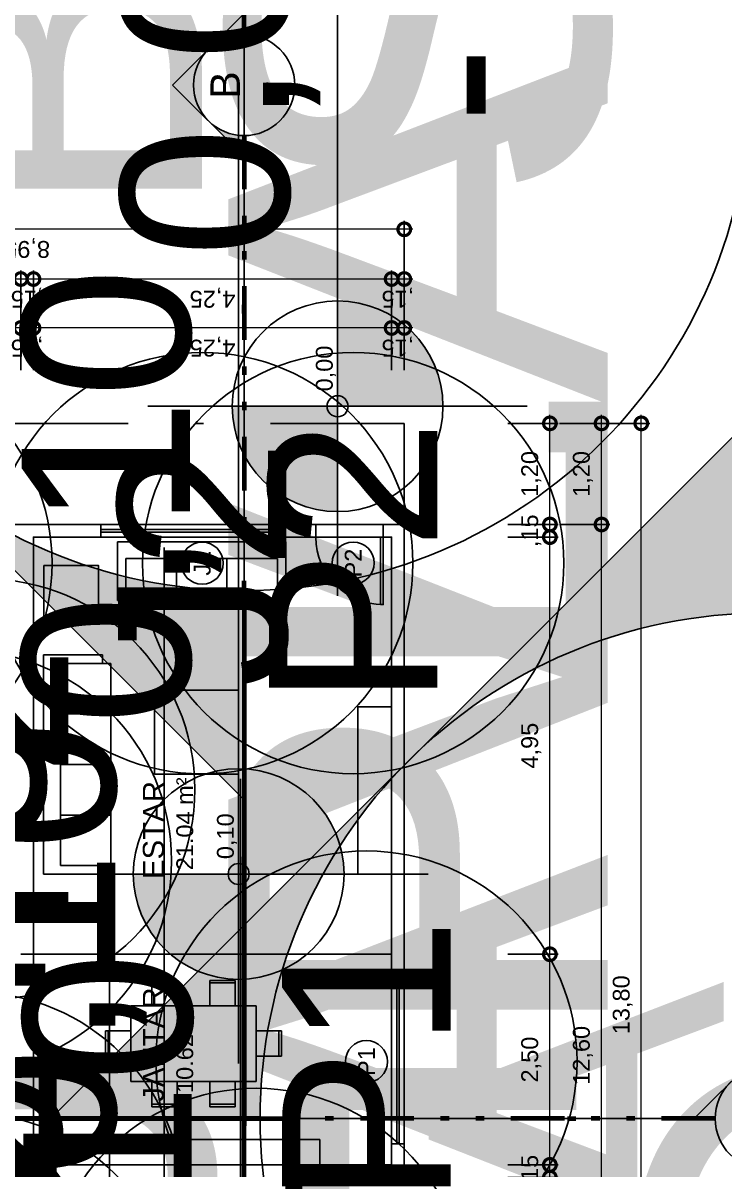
# Model space of a CAD drawing. Header units: metres. Extents: x 47619 to 48001, y 23263 to 23573.
# Drawn here: x 47872.48 to 47880.81, y 23421.85 to 23435.45 of the extents above; entities that cross this region are included whole.
import ezdxf
from ezdxf.enums import TextEntityAlignment as Align

# ---------------------------------------------------------------- set-up
doc = ezdxf.new("R2010")
doc.units = ezdxf.units.M
doc.header["$LTSCALE"] = 0.25
doc.header["$PDMODE"] = 96
doc.linetypes.add('DASHDOT2', pattern=[12.7, 6.35, -3.175, 0, -3.175])
doc.linetypes.add('DIVIDEX2', pattern=[63.5, 25.4, -12.7, 0, -12.7, 0, -12.7])
for name, color, linetype in [('0 @ 0.1', 7, 'Continuous'), ('0 @ 1', 7, 'Continuous'), ('ARQ_ALV CT', 4, 'Continuous'), ('ARQ_ALV VS', 2, 'Continuous'), ('ARQ_ESQ CT', 30, 'Continuous'), ('ARQ_MOB 01', 1, 'Continuous'), ('ARQ_PISO 01', 1, 'Continuous'), ('ARQ_PROJ SUP', 1, 'DASHDOT2'), ('ARQ_SIMB 01', 1, 'Continuous'), ('ARQ_TXT 01', 1, 'Continuous'), ('SIMB_01', 1, 'Continuous'), ('SIMB_02', 2, 'Continuous'), ('SIMB_PREENCHIMENTO', 253, 'Continuous'), ('SIMB_TXT', 1, 'Continuous')]:
    doc.layers.add(name, color=color, linetype=linetype)
for name, color, linetype, true_color, plot in [('ARQ_0', 7, 'Continuous', 0xff7400, False), ('ARQ_0_AREAS', 7, 'Continuous', 0x5a1694, False), ('ARQ_0_AREAS @ 0.1', 7, 'Continuous', 0x5a1694, False), ('ARQ_0_AREAS @ 1', 7, 'Continuous', 0x5a1694, False)]:
    doc.layers.add(name, color=color, linetype=linetype, true_color=true_color, plot=plot)
doc.layers.add('ARQ_COTA_AZUL', color=5, linetype='Continuous', lineweight=20, true_color=0x0000ff)
doc.layers.add('SIMB_LCT', color=252, linetype='DIVIDEX2', lineweight=100)
doc.styles.add('Annot_2.0mm', font='arial.ttf', dxfattribs={"height": 2})
doc.styles.add('Annot_2.5mm', font='arial.ttf', dxfattribs={"height": 2.5})
doc.styles.add('cota', font='arial.ttf')
doc.styles.add('SIMB', font='arial.ttf')
doc.dimstyles.new('Info 01 - annot', dxfattribs={"dimtxt": 2, "dimasz": 3, "dimexe": 1, "dimexo": 1, "dimgap": 1, "dimtad": 1, "dimzin": 4, "dimtxsty": 'cota', "dimblk": 'DOTSMALL', "dimcen": 2, "dimdle": 1, "dimclrd": 256, "dimclre": 256, "dimclrt": 1, "dimazin": 2, "dimtfac": 0.09, "dimtix": 1, "dimtmove": 2, "dimatfit": 2, "dimfxl": 5, "dimfxlon": 1, "dimtolj": 1, "dimtzin": 4, "dimlwd": -1, "dimarcsym": 1})

# ---------------------------------------------------------------- blocks, each defined once
blk = doc.blocks.new('nivel_PB_A_D')
at = {"layer": 'SIMB_PREENCHIMENTO', "transparency": 33554587}
h = blk.add_hatch(color=256, dxfattribs=at)
h.dxf.hatch_style = 1
h.paths.add_polyline_path([(0, 1.25, 0.414214), (-1.25, 0), (0, 0)])
h.paths.add_polyline_path([(1.25, 0), (0, 0), (0, -1.25, 0.414214)])
at = {"layer": 'SIMB_01'}
for p, q in [((0, 2.25), (0, -2.25)), ((-2.25, 0), (9.25, 0))]:
    blk.add_line(p, q, dxfattribs=at)
blk.add_circle((0, 0), 1.25, dxfattribs=at)
at = {"layer": 'SIMB_TXT', "style": 'SIMB'}
blk.add_attdef('00,00', (1.763, 0.576), '', height=2, dxfattribs=at)
blk = doc.blocks.new('*U350')
at = {"layer": 'ARQ_0_AREAS @ 0.1', "xscale": 0.1, "yscale": 0.1, "zscale": 0.1}
blk.add_blockref('nivel_PB_A_D', (3.602, 1.965), dxfattribs=at).add_auto_attribs({'00,00': '0,10'})
at = {"layer": 'ARQ_0_AREAS @ 1'}
blk.add_blockref('nivel_PB_A_D', (3.602, 1.965), dxfattribs=at).add_auto_attribs({'00,00': '0,10'})
blk = doc.blocks.new('*U351')
at = {"layer": 'ARQ_0_AREAS @ 0.1', "xscale": 0.1, "yscale": 0.1, "zscale": 0.1}
blk.add_blockref('nivel_PB_A_D', (9.153, 0.791), dxfattribs=at).add_auto_attribs({'00,00': '0,00'})
at = {"layer": 'ARQ_0_AREAS @ 1'}
blk.add_blockref('nivel_PB_A_D', (9.153, 0.791), dxfattribs=at).add_auto_attribs({'00,00': '0,00'})
blk = doc.blocks.new('*U352')
at = {"layer": 'ARQ_0_AREAS @ 0.1', "xscale": 0.1, "yscale": 0.1, "zscale": 0.1}
blk.add_blockref('nivel_PB_A_D', (-1.773, 2.851), dxfattribs=at).add_auto_attribs({'00,00': '0,10'})
at = {"layer": 'ARQ_0_AREAS @ 1'}
blk.add_blockref('nivel_PB_A_D', (-1.773, 2.851), dxfattribs=at).add_auto_attribs({'00,00': '0,10'})
blk = doc.blocks.new('*U353')
at = {"layer": 'ARQ_0_AREAS @ 0.1', "xscale": 0.1, "yscale": 0.1, "zscale": 0.1}
blk.add_blockref('nivel_PB_A_D', (-4.52, 1.945), dxfattribs=at).add_auto_attribs({'00,00': '0,10'})
at = {"layer": 'ARQ_0_AREAS @ 1'}
blk.add_blockref('nivel_PB_A_D', (-4.52, 1.945), dxfattribs=at).add_auto_attribs({'00,00': '0,10'})
blk = doc.blocks.new('*U354')
at = {"layer": 'ARQ_0_AREAS @ 0.1', "xscale": 0.1, "yscale": 0.1, "zscale": 0.1}
blk.add_blockref('nivel_PB_A_D', (-5.9, 3.497), dxfattribs=at).add_auto_attribs({'00,00': '0,00'})
at = {"layer": 'ARQ_0_AREAS @ 1'}
blk.add_blockref('nivel_PB_A_D', (-5.9, 3.497), dxfattribs=at).add_auto_attribs({'00,00': '0,00'})
blk = doc.blocks.new('*U31')
at = {"layer": 'SIMB_LCT'}
blk.add_line((6, 0), (38.483, 0), dxfattribs=at)
at = {"layer": 'SIMB_TXT', "style": 'SIMB'}
for tag, height, p in [('000', 3.5, (0, 2.25)), ('999', 2, (0, -2.525))]:
    blk.add_attdef(tag, text='', height=height, dxfattribs=at).set_placement(p, align=Align.MIDDLE_CENTER)
blk = doc.blocks.new('*U355')
at = {"layer": '0 @ 1'}
blk.add_blockref('*U31', (-8.545, 1.9), dxfattribs=at)
blk = doc.blocks.new('*U30')
at = {"layer": 'SIMB_PREENCHIMENTO', "transparency": 33554587}
h = blk.add_hatch(color=256, dxfattribs=at)
h.dxf.hatch_style = 1
h.paths.add_polyline_path([(0, 8.483), (-4.152, 4.332, -0.401827), (4.152, 4.332)])
h = blk.add_hatch(color=256, dxfattribs=at)
h.dxf.hatch_style = 1
h.paths.add_polyline_path([(-4.332, 4.152), (-8.483, 0), (-6, 0, -0.193399)])
h = blk.add_hatch(color=256, dxfattribs=at)
h.dxf.hatch_style = 1
h.paths.add_polyline_path([(4.332, 4.152, -0.193399), (6, 0), (8.483, 0)])
at = {"layer": 'SIMB_01'}
for p, q in [((-8.483, 0), (0, 8.483)), ((8.483, 0), (0, 8.483)), ((-6, 0), (-8.483, 0)), ((-6, 0), (6, 0)), ((6, 0), (8.483, 0))]:
    blk.add_line(p, q, dxfattribs=at)
blk.add_circle((0, 0), 6, dxfattribs=at)
at = {"layer": 'SIMB_LCT'}
blk.add_line((-6, 0), (-54.251, 0), dxfattribs=at)
at = {"layer": 'SIMB_TXT', "style": 'SIMB'}
for tag, height, p in [('000', 3.5, (0, 2.25)), ('999', 2, (0, -2.525))]:
    blk.add_attdef(tag, text='', height=height, dxfattribs=at).set_placement(p, align=Align.MIDDLE_CENTER)
blk = doc.blocks.new('*U356')
at = {"layer": '0 @ 0.1', "xscale": 0.1, "yscale": 0.1, "zscale": 0.1}
blk.add_blockref('*U30', (12.965, 1.9), dxfattribs=at).add_auto_attribs({'999': '-', '000': 'B'})
at = {"layer": '0 @ 1'}
blk.add_blockref('*U30', (12.965, 1.9), dxfattribs=at).add_auto_attribs({'999': '-', '000': 'B'})
blk = doc.blocks.new('*U70')
at = {"layer": 'SIMB_LCT'}
blk.add_line((6, 0), (69.061, 0), dxfattribs=at)
at = {"layer": 'SIMB_TXT', "style": 'SIMB'}
for tag, height, p in [('000', 3.5, (-2.25, 0)), ('999', 2, (2.525, 0))]:
    blk.add_attdef(tag, text='', height=height, rotation=90, dxfattribs=at).set_placement(p, align=Align.MIDDLE_CENTER)
blk = doc.blocks.new('*U357')
at = {"layer": '0 @ 1', "rotation": 270}
blk.add_blockref('*U70', (0.7, 13.587), dxfattribs=at)
blk = doc.blocks.new('*U71')
at = {"layer": 'SIMB_PREENCHIMENTO', "transparency": 33554587}
h = blk.add_hatch(color=256, dxfattribs=at)
h.dxf.hatch_style = 1
h.paths.add_polyline_path([(0, 8.483), (-4.152, 4.332, -0.401827), (4.152, 4.332)])
h = blk.add_hatch(color=256, dxfattribs=at)
h.dxf.hatch_style = 1
h.paths.add_polyline_path([(-4.332, 4.152), (-8.483, 0), (-6, 0, -0.193399)])
h = blk.add_hatch(color=256, dxfattribs=at)
h.dxf.hatch_style = 1
h.paths.add_polyline_path([(4.332, 4.152, -0.193399), (6, 0), (8.483, 0)])
at = {"layer": 'SIMB_01'}
for p, q in [((-8.483, 0), (0, 8.483)), ((8.483, 0), (0, 8.483)), ((0, -6), (0, 6)), ((-6, 0), (-8.483, 0)), ((6, 0), (8.483, 0))]:
    blk.add_line(p, q, dxfattribs=at)
blk.add_circle((0, 0), 6, dxfattribs=at)
at = {"layer": 'SIMB_LCT'}
blk.add_line((-6, 0), (-54.483, 0), dxfattribs=at)
at = {"layer": 'SIMB_TXT', "style": 'SIMB'}
for tag, height, p in [('000', 3.5, (-2.25, 0)), ('999', 2, (2.525, 0))]:
    blk.add_attdef(tag, text='', height=height, rotation=90, dxfattribs=at).set_placement(p, align=Align.MIDDLE_CENTER)
blk = doc.blocks.new('*U358')
at = {"layer": '0 @ 0.1', "xscale": 0.1, "yscale": 0.1, "zscale": 0.1, "rotation": 270}
blk.add_blockref('*U71', (0.7, -4.289), dxfattribs=at).add_auto_attribs({'999': '-', '000': 'A'})
at = {"layer": '0 @ 1'}
ref = blk.add_blockref('*U71', (0.7, -4.289), dxfattribs=dict(at, rotation=270))
ref.add_attrib('000', 'A', dxfattribs={"layer": 'SIMB_TXT', "height": 3.5, "style": 'SIMB'}).set_placement((0.7, -2.039), align=Align.MIDDLE_CENTER)
blk = doc.blocks.new('_DotSmall')
at = {"color": 0, "linetype": 'ByBlock', "const_width": 0.5}
blk.add_lwpolyline([(-0.0625, 0, 1), (0.0625, 0, 1)], format="xyb", close=True, dxfattribs=at)
blk = doc.blocks.new('*D118')
at = {"layer": 'ARQ_COTA_AZUL', "lineweight": -2, "transparency": 16777216}
for p, q in [((-5.707, 1.25), (-6.307, 1.25)), ((-5.707, 0.15), (-6.307, 0.15))]:
    blk.add_line(p, q, dxfattribs=at)
at = {"layer": 'ARQ_COTA_AZUL', "transparency": 16777216}
blk.add_line((-6.207, 1.35), (-6.207, 0.05), dxfattribs=at)
at = {"layer": 'Defpoints', "color": 0, "transparency": 16777216}
for p in [(-4.85, 1.25), (-6.207, 0.15), (0.15, 0.15)]:
    blk.add_point(p, dxfattribs=at)
at = {"layer": 'ARQ_COTA_AZUL', "transparency": 16777216, "xscale": 0.3, "yscale": 0.3, "zscale": 0.3}
for p, rotation in [((-6.207, 1.25), 90), ((-6.207, 0.15), 270)]:
    blk.add_blockref('_DotSmall', p, dxfattribs=dict(at, rotation=rotation))
at = {"layer": 'ARQ_COTA_AZUL', "color": 1, "transparency": 16777216, "insert": (-6.427, 0.7), "char_height": 0.2, "attachment_point": 5, "rotation": 90, "style": 'cota'}
blk.add_mtext('\\A1;1,10', dxfattribs=at)
blk = doc.blocks.new('*U19')
at = {"layer": 'SIMB_TXT', "style": 'SIMB'}
blk.add_attdef('TITULO_DO_DESENHO', text='', height=4.5, dxfattribs=at).set_placement((10.022, 1), align=Align.BOTTOM_LEFT)
blk.add_attdef('NUM', text='', height=4.5, dxfattribs=at).set_placement((0, 0), align=Align.MIDDLE_CENTER)
blk.add_attdef('ESCALA', (21.304, -4.582), '', height=2, dxfattribs=at)
blk = doc.blocks.new('*U359')
at = {"layer": '0 @ 1'}
ref = blk.add_blockref('*U19', (-8.545, -4.763), dxfattribs=at)
ref.add_attrib('TITULO_DO_DESENHO', 'PLANTA TÉRREO', dxfattribs={"layer": 'SIMB_TXT', "height": 4.5, "style": 'SIMB'}).set_placement((1.478, -3.763), align=Align.BOTTOM_LEFT)
blk = doc.blocks.new('M6')
for p, q in [((-1.2375, 0), (-1.2375, 0.3)), ((-1.2375, 0.3), (-0.9375, 0.3)), ((-0.9375, 0.3), (-0.9375, 0)), ((-0.55, 0.3), (-0.55, 0)), ((-0.25, 0.3), (-0.55, 0.3)), ((-0.25, 0), (-0.25, 0.3)), ((-1.2375, 0.27), (-0.9375, 0.27)), ((-0.25, 0.27), (-0.55, 0.27)), ((0, 0), (-1.4875, 0)), ((-1.4875, -0.9), (-1.4875, 0)), ((0, -0.9), (0, 0)), ((-1.4875, -0.3), (-1.7875, -0.3)), ((-1.7875, -0.3), (-1.7875, -0.6)), ((-1.7575, -0.3), (-1.7575, -0.6)), ((0, -0.3), (0.3, -0.3)), ((0.27, -0.3), (0.27, -0.6)), ((0.3, -0.3), (0.3, -0.6)), ((-1.7875, -0.6), (-1.4875, -0.6)), ((0.3, -0.6), (0, -0.6)), ((-1.4875, -0.9), (0, -0.9)), ((-1.2375, -0.9), (-1.2375, -1.2)), ((-0.9375, -1.2), (-0.9375, -0.9)), ((-0.55, -1.2), (-0.55, -0.9)), ((-0.25, -0.9), (-0.25, -1.2)), ((-1.2375, -1.17), (-0.9375, -1.17)), ((-1.2375, -1.2), (-0.9375, -1.2)), ((-0.25, -1.17), (-0.55, -1.17)), ((-0.25, -1.2), (-0.55, -1.2))]:
    blk.add_line(p, q)
blk = doc.blocks.new('S3')
at = {"ltscale": 0.1}
for p, q in [((0, 0), (-2, 0)), ((0, -0.7), (0, 0)), ((-2, 0), (-2, -0.7)), ((-0.1, -0.2), (-1.9, -0.2)), ((-1.9, -0.2), (-1.9, -0.8)), ((-1.3, -0.8), (-1.3, -0.2)), ((-0.7, -0.8), (-0.7, -0.2)), ((-0.1, -0.8), (-0.1, -0.2)), ((-1.9, -0.7), (-2, -0.7)), ((-1.9, -0.8), (-0.1, -0.8)), ((-0.1, -0.7), (0, -0.7))]:
    blk.add_line(p, q, dxfattribs=at)
blk = doc.blocks.new('S4')
at = {"ltscale": 0.1}
for p, q in [((0, 0), (-2.6, 0)), ((0, -0.7), (0, 0)), ((-2.6, 0), (-2.6, -0.7)), ((-0.1, -0.2), (-2.5, -0.2)), ((-2.5, -0.2), (-2.5, -0.8)), ((-1.9, -0.8), (-1.9, -0.2)), ((-1.3, -0.8), (-1.3, -0.2)), ((-0.7, -0.8), (-0.7, -0.2)), ((-0.1, -0.8), (-0.1, -0.2)), ((-2.5, -0.7), (-2.6, -0.7)), ((-2.5, -0.8), (-0.1, -0.8)), ((-0.1, -0.7), (0, -0.7))]:
    blk.add_line(p, q, dxfattribs=at)
blk = doc.blocks.new('*D78')
at = {"layer": 'ARQ_COTA_AZUL', "lineweight": -2, "transparency": 16777216}
for p, q in [((0, -1.228), (0, -1.828)), ((0.15, -1.228), (0.15, -1.828))]:
    blk.add_line(p, q, dxfattribs=at)
at = {"layer": 'ARQ_COTA_AZUL', "transparency": 16777216}
blk.add_line((-0.1, -1.728), (0.25, -1.728), dxfattribs=at)
at = {"layer": 'Defpoints', "color": 0, "transparency": 16777216}
for p in [(0, 1.4), (0.15, 0.15), (0.15, -1.728)]:
    blk.add_point(p, dxfattribs=at)
at = {"layer": 'ARQ_COTA_AZUL', "transparency": 16777216, "xscale": 0.3, "yscale": 0.3, "zscale": 0.3}
blk.add_blockref('_DotSmall', (0, -1.728), dxfattribs=at)
at = {"layer": 'ARQ_COTA_AZUL', "transparency": 16777216, "xscale": 0.3, "yscale": 0.3, "zscale": 0.3, "rotation": 180}
blk.add_blockref('_DotSmall', (0.15, -1.728), dxfattribs=at)
at = {"layer": 'ARQ_COTA_AZUL', "color": 1, "transparency": 16777216, "insert": (0.075, -1.507), "char_height": 0.2, "attachment_point": 5, "style": 'cota'}
blk.add_mtext('\\A1;,15', dxfattribs=at)
blk = doc.blocks.new('*D79')
at = {"layer": 'ARQ_COTA_AZUL', "lineweight": -2, "transparency": 16777216}
for p, q in [((0.15, -1.228), (0.15, -1.828)), ((2.65, -1.228), (2.65, -1.828))]:
    blk.add_line(p, q, dxfattribs=at)
at = {"layer": 'ARQ_COTA_AZUL', "transparency": 16777216}
blk.add_line((0.05, -1.728), (2.75, -1.728), dxfattribs=at)
at = {"layer": 'Defpoints', "color": 0, "transparency": 16777216}
for p in [(0.15, 0.15), (2.65, 0.15), (2.65, -1.728)]:
    blk.add_point(p, dxfattribs=at)
at = {"layer": 'ARQ_COTA_AZUL', "transparency": 16777216, "xscale": 0.3, "yscale": 0.3, "zscale": 0.3, "rotation": 180}
blk.add_blockref('_DotSmall', (0.15, -1.728), dxfattribs=at)
at = {"layer": 'ARQ_COTA_AZUL', "transparency": 16777216, "xscale": 0.3, "yscale": 0.3, "zscale": 0.3}
blk.add_blockref('_DotSmall', (2.65, -1.728), dxfattribs=at)
at = {"layer": 'ARQ_COTA_AZUL', "color": 1, "transparency": 16777216, "insert": (1.4, -1.507), "char_height": 0.2, "attachment_point": 5, "style": 'cota'}
blk.add_mtext('\\A1;2,50', dxfattribs=at)
blk = doc.blocks.new('*D76')
at = {"layer": 'ARQ_COTA_AZUL', "lineweight": -2, "transparency": 16777216}
for p, q in [((2.65, -1.228), (2.65, -1.828)), ((7.6, -1.228), (7.6, -1.828))]:
    blk.add_line(p, q, dxfattribs=at)
at = {"layer": 'ARQ_COTA_AZUL', "transparency": 16777216}
blk.add_line((2.55, -1.728), (7.7, -1.728), dxfattribs=at)
at = {"layer": 'Defpoints', "color": 0, "transparency": 16777216}
for p in [(2.65, 0.15), (7.6, 0.15), (7.6, -1.728)]:
    blk.add_point(p, dxfattribs=at)
at = {"layer": 'ARQ_COTA_AZUL', "transparency": 16777216, "xscale": 0.3, "yscale": 0.3, "zscale": 0.3, "rotation": 180}
blk.add_blockref('_DotSmall', (2.65, -1.728), dxfattribs=at)
at = {"layer": 'ARQ_COTA_AZUL', "transparency": 16777216, "xscale": 0.3, "yscale": 0.3, "zscale": 0.3}
blk.add_blockref('_DotSmall', (7.6, -1.728), dxfattribs=at)
at = {"layer": 'ARQ_COTA_AZUL', "color": 1, "transparency": 16777216, "insert": (5.125, -1.507), "char_height": 0.2, "attachment_point": 5, "style": 'cota'}
blk.add_mtext('\\A1;4,95', dxfattribs=at)
blk = doc.blocks.new('*D77')
at = {"layer": 'ARQ_COTA_AZUL', "lineweight": -2, "transparency": 16777216}
for p, q in [((7.6, -1.228), (7.6, -1.828)), ((7.75, -1.228), (7.75, -1.828))]:
    blk.add_line(p, q, dxfattribs=at)
at = {"layer": 'ARQ_COTA_AZUL', "transparency": 16777216}
blk.add_line((7.5, -1.728), (7.85, -1.728), dxfattribs=at)
at = {"layer": 'Defpoints', "color": 0, "transparency": 16777216}
for p in [(7.6, 0.15), (7.75, 0), (7.75, -1.728)]:
    blk.add_point(p, dxfattribs=at)
at = {"layer": 'ARQ_COTA_AZUL', "transparency": 16777216, "xscale": 0.3, "yscale": 0.3, "zscale": 0.3}
blk.add_blockref('_DotSmall', (7.6, -1.728), dxfattribs=at)
at = {"layer": 'ARQ_COTA_AZUL', "transparency": 16777216, "xscale": 0.3, "yscale": 0.3, "zscale": 0.3, "rotation": 180}
blk.add_blockref('_DotSmall', (7.75, -1.728), dxfattribs=at)
at = {"layer": 'ARQ_COTA_AZUL', "color": 1, "transparency": 16777216, "insert": (7.675, -1.507), "char_height": 0.2, "attachment_point": 5, "style": 'cota'}
blk.add_mtext('\\A1;,15', dxfattribs=at)
blk = doc.blocks.new('*D82')
at = {"layer": 'ARQ_COTA_AZUL', "lineweight": -2, "transparency": 16777216}
for p, q in [((9.582, 0.15), (10.182, 0.15)), ((9.582, 0), (10.182, 0))]:
    blk.add_line(p, q, dxfattribs=at)
at = {"layer": 'ARQ_COTA_AZUL', "transparency": 16777216}
blk.add_line((10.082, -0.1), (10.082, 0.25), dxfattribs=at)
at = {"layer": 'Defpoints', "color": 0, "transparency": 16777216}
for p in [(7.6, 0.15), (10.082, 0.15), (7.75, 0)]:
    blk.add_point(p, dxfattribs=at)
at = {"layer": 'ARQ_COTA_AZUL', "transparency": 16777216, "xscale": 0.3, "yscale": 0.3, "zscale": 0.3}
for p, rotation in [((10.082, 0.15), 270), ((10.082, 0), 90)]:
    blk.add_blockref('_DotSmall', p, dxfattribs=dict(at, rotation=rotation))
at = {"layer": 'ARQ_COTA_AZUL', "color": 1, "transparency": 16777216, "insert": (9.862, 0.075), "char_height": 0.2, "attachment_point": 5, "rotation": 90, "style": 'cota'}
blk.add_mtext('\\A1;,15', dxfattribs=at)
blk = doc.blocks.new('*D81')
at = {"layer": 'ARQ_COTA_AZUL', "lineweight": -2, "transparency": 16777216}
for p, q in [((7.75, -1.228), (7.75, -1.828)), ((8.95, -1.228), (8.95, -1.828))]:
    blk.add_line(p, q, dxfattribs=at)
at = {"layer": 'ARQ_COTA_AZUL', "transparency": 16777216}
blk.add_line((7.65, -1.728), (9.05, -1.728), dxfattribs=at)
at = {"layer": 'Defpoints', "color": 0, "transparency": 16777216}
for p in [(7.75, 0), (8.95, 0), (8.95, -1.728)]:
    blk.add_point(p, dxfattribs=at)
at = {"layer": 'ARQ_COTA_AZUL', "transparency": 16777216, "xscale": 0.3, "yscale": 0.3, "zscale": 0.3, "rotation": 180}
blk.add_blockref('_DotSmall', (7.75, -1.728), dxfattribs=at)
at = {"layer": 'ARQ_COTA_AZUL', "transparency": 16777216, "xscale": 0.3, "yscale": 0.3, "zscale": 0.3}
blk.add_blockref('_DotSmall', (8.95, -1.728), dxfattribs=at)
at = {"layer": 'ARQ_COTA_AZUL', "color": 1, "transparency": 16777216, "insert": (8.35, -1.507), "char_height": 0.2, "attachment_point": 5, "style": 'cota'}
blk.add_mtext('\\A1;1,20', dxfattribs=at)
blk = doc.blocks.new('*D80')
at = {"layer": 'ARQ_COTA_AZUL', "transparency": 16777216}
blk.add_line((10.082, 0.05), (10.082, 4.5), dxfattribs=at)
at = {"layer": 'ARQ_COTA_AZUL', "lineweight": -2, "transparency": 16777216}
for p, q in [((9.582, 4.4), (10.182, 4.4)), ((9.582, 0.15), (10.182, 0.15))]:
    blk.add_line(p, q, dxfattribs=at)
at = {"layer": 'Defpoints', "color": 0, "transparency": 16777216}
for p in [(7.6, 4.4), (10.082, 4.4), (7.6, 0.15)]:
    blk.add_point(p, dxfattribs=at)
at = {"layer": 'ARQ_COTA_AZUL', "transparency": 16777216, "xscale": 0.3, "yscale": 0.3, "zscale": 0.3}
for p, rotation in [((10.082, 4.4), 90), ((10.082, 0.15), 270)]:
    blk.add_blockref('_DotSmall', p, dxfattribs=dict(at, rotation=rotation))
at = {"layer": 'ARQ_COTA_AZUL', "color": 1, "transparency": 16777216, "insert": (9.862, 2.275), "char_height": 0.2, "attachment_point": 5, "rotation": 90, "style": 'cota'}
blk.add_mtext('\\A1;4,25', dxfattribs=at)
blk = doc.blocks.new('*D86')
at = {"layer": 'ARQ_COTA_AZUL', "transparency": 16777216}
blk.add_line((10.082, 4.3), (10.082, 4.65), dxfattribs=at)
at = {"layer": 'ARQ_COTA_AZUL', "lineweight": -2, "transparency": 16777216}
for p, q in [((9.582, 4.55), (10.182, 4.55)), ((9.582, 4.4), (10.182, 4.4))]:
    blk.add_line(p, q, dxfattribs=at)
at = {"layer": 'Defpoints', "color": 0, "transparency": 16777216}
for p in [(7.6, 4.55), (10.082, 4.55), (7.6, 4.4)]:
    blk.add_point(p, dxfattribs=at)
at = {"layer": 'ARQ_COTA_AZUL', "transparency": 16777216, "xscale": 0.3, "yscale": 0.3, "zscale": 0.3}
for p, rotation in [((10.082, 4.55), 270), ((10.082, 4.4), 90)]:
    blk.add_blockref('_DotSmall', p, dxfattribs=dict(at, rotation=rotation))
at = {"layer": 'ARQ_COTA_AZUL', "color": 1, "transparency": 16777216, "insert": (9.862, 4.475), "char_height": 0.2, "attachment_point": 5, "rotation": 90, "style": 'cota'}
blk.add_mtext('\\A1;,15', dxfattribs=at)
blk = doc.blocks.new('*D83')
at = {"layer": 'ARQ_COTA_AZUL', "transparency": 16777216}
blk.add_line((10.082, 4.45), (10.082, 5.65), dxfattribs=at)
at = {"layer": 'ARQ_COTA_AZUL', "lineweight": -2, "transparency": 16777216}
for p, q in [((9.582, 5.55), (10.182, 5.55)), ((9.582, 4.55), (10.182, 4.55))]:
    blk.add_line(p, q, dxfattribs=at)
at = {"layer": 'Defpoints', "color": 0, "transparency": 16777216}
for p in [(3.45, 5.55), (10.082, 5.55), (7.6, 4.55)]:
    blk.add_point(p, dxfattribs=at)
at = {"layer": 'ARQ_COTA_AZUL', "transparency": 16777216, "xscale": 0.3, "yscale": 0.3, "zscale": 0.3}
for p, rotation in [((10.082, 5.55), 90), ((10.082, 4.55), 270)]:
    blk.add_blockref('_DotSmall', p, dxfattribs=dict(at, rotation=rotation))
at = {"layer": 'ARQ_COTA_AZUL', "color": 1, "transparency": 16777216, "insert": (9.862, 5.05), "char_height": 0.2, "attachment_point": 5, "rotation": 90, "style": 'cota'}
blk.add_mtext('\\A1;1,00', dxfattribs=at)
blk = doc.blocks.new('*D100')
at = {"layer": 'ARQ_COTA_AZUL', "lineweight": -2, "transparency": 16777216}
for p, q in [((10.163, 0.15), (10.763, 0.15)), ((10.163, 0), (10.763, 0))]:
    blk.add_line(p, q, dxfattribs=at)
at = {"layer": 'ARQ_COTA_AZUL', "transparency": 16777216}
blk.add_line((10.663, -0.1), (10.663, 0.25), dxfattribs=at)
at = {"layer": 'Defpoints', "color": 0, "transparency": 16777216}
for p in [(7.6, 0.15), (10.663, 0.15), (7.75, 0)]:
    blk.add_point(p, dxfattribs=at)
at = {"layer": 'ARQ_COTA_AZUL', "transparency": 16777216, "xscale": 0.3, "yscale": 0.3, "zscale": 0.3}
for p, rotation in [((10.663, 0.15), 270), ((10.663, 0), 90)]:
    blk.add_blockref('_DotSmall', p, dxfattribs=dict(at, rotation=rotation))
at = {"layer": 'ARQ_COTA_AZUL', "color": 1, "transparency": 16777216, "insert": (10.442, 0.075), "char_height": 0.2, "attachment_point": 5, "rotation": 90, "style": 'cota'}
blk.add_mtext('\\A1;,15', dxfattribs=at)
blk = doc.blocks.new('*D99')
at = {"layer": 'ARQ_COTA_AZUL', "transparency": 16777216}
blk.add_line((10.663, 0.05), (10.663, 4.5), dxfattribs=at)
at = {"layer": 'ARQ_COTA_AZUL', "lineweight": -2, "transparency": 16777216}
for p, q in [((10.163, 4.4), (10.763, 4.4)), ((10.163, 0.15), (10.763, 0.15))]:
    blk.add_line(p, q, dxfattribs=at)
at = {"layer": 'Defpoints', "color": 0, "transparency": 16777216}
for p in [(7.6, 4.4), (10.663, 4.4), (7.6, 0.15)]:
    blk.add_point(p, dxfattribs=at)
at = {"layer": 'ARQ_COTA_AZUL', "transparency": 16777216, "xscale": 0.3, "yscale": 0.3, "zscale": 0.3}
for p, rotation in [((10.663, 4.4), 90), ((10.663, 0.15), 270)]:
    blk.add_blockref('_DotSmall', p, dxfattribs=dict(at, rotation=rotation))
at = {"layer": 'ARQ_COTA_AZUL', "color": 1, "transparency": 16777216, "insert": (10.442, 2.275), "char_height": 0.2, "attachment_point": 5, "rotation": 90, "style": 'cota'}
blk.add_mtext('\\A1;4,25', dxfattribs=at)
blk = doc.blocks.new('*D101')
at = {"layer": 'ARQ_COTA_AZUL', "transparency": 16777216}
blk.add_line((10.663, 4.3), (10.663, 4.65), dxfattribs=at)
at = {"layer": 'ARQ_COTA_AZUL', "lineweight": -2, "transparency": 16777216}
for p, q in [((10.163, 4.55), (10.763, 4.55)), ((10.163, 4.4), (10.763, 4.4))]:
    blk.add_line(p, q, dxfattribs=at)
at = {"layer": 'Defpoints', "color": 0, "transparency": 16777216}
for p in [(7.6, 4.55), (10.663, 4.55), (7.6, 4.4)]:
    blk.add_point(p, dxfattribs=at)
at = {"layer": 'ARQ_COTA_AZUL', "transparency": 16777216, "xscale": 0.3, "yscale": 0.3, "zscale": 0.3}
for p, rotation in [((10.663, 4.55), 270), ((10.663, 4.4), 90)]:
    blk.add_blockref('_DotSmall', p, dxfattribs=dict(at, rotation=rotation))
at = {"layer": 'ARQ_COTA_AZUL', "color": 1, "transparency": 16777216, "insert": (10.442, 4.475), "char_height": 0.2, "attachment_point": 5, "rotation": 90, "style": 'cota'}
blk.add_mtext('\\A1;,15', dxfattribs=at)
blk = doc.blocks.new('*D102')
at = {"layer": 'ARQ_COTA_AZUL', "transparency": 16777216}
blk.add_line((10.663, 4.45), (10.663, 8.9), dxfattribs=at)
at = {"layer": 'ARQ_COTA_AZUL', "lineweight": -2, "transparency": 16777216}
for p, q in [((10.163, 8.8), (10.763, 8.8)), ((10.163, 4.55), (10.763, 4.55))]:
    blk.add_line(p, q, dxfattribs=at)
at = {"layer": 'Defpoints', "color": 0, "transparency": 16777216}
for p in [(7.6, 8.8), (10.663, 8.8), (7.6, 4.55)]:
    blk.add_point(p, dxfattribs=at)
at = {"layer": 'ARQ_COTA_AZUL', "transparency": 16777216, "xscale": 0.3, "yscale": 0.3, "zscale": 0.3}
for p, rotation in [((10.663, 8.8), 90), ((10.663, 4.55), 270)]:
    blk.add_blockref('_DotSmall', p, dxfattribs=dict(at, rotation=rotation))
at = {"layer": 'ARQ_COTA_AZUL', "color": 1, "transparency": 16777216, "insert": (10.442, 6.675), "char_height": 0.2, "attachment_point": 5, "rotation": 90, "style": 'cota'}
blk.add_mtext('\\A1;4,25', dxfattribs=at)
blk = doc.blocks.new('*D103')
at = {"layer": 'ARQ_COTA_AZUL', "transparency": 16777216}
blk.add_line((11.253, -0.1), (11.253, 9.05), dxfattribs=at)
at = {"layer": 'ARQ_COTA_AZUL', "lineweight": -2, "transparency": 16777216}
for p, q in [((10.753, 8.95), (11.353, 8.95)), ((10.753, 0), (11.353, 0))]:
    blk.add_line(p, q, dxfattribs=at)
at = {"layer": 'Defpoints', "color": 0, "transparency": 16777216}
for p in [(7.75, 8.95), (11.253, 8.95), (7.75, 0)]:
    blk.add_point(p, dxfattribs=at)
at = {"layer": 'ARQ_COTA_AZUL', "transparency": 16777216, "xscale": 0.3, "yscale": 0.3, "zscale": 0.3}
for p, rotation in [((11.253, 8.95), 90), ((11.253, 0), 270)]:
    blk.add_blockref('_DotSmall', p, dxfattribs=dict(at, rotation=rotation))
at = {"layer": 'ARQ_COTA_AZUL', "color": 1, "transparency": 16777216, "insert": (11.033, 4.475), "char_height": 0.2, "attachment_point": 5, "rotation": 90, "style": 'cota'}
blk.add_mtext('\\A1;8,95', dxfattribs=at)
blk = doc.blocks.new('*D105')
at = {"layer": 'ARQ_COTA_AZUL', "lineweight": -2, "transparency": 16777216}
for p, q in [((-4.85, -1.841), (-4.85, -2.441)), ((7.75, -1.841), (7.75, -2.441))]:
    blk.add_line(p, q, dxfattribs=at)
at = {"layer": 'ARQ_COTA_AZUL', "transparency": 16777216}
blk.add_line((-4.95, -2.341), (7.85, -2.341), dxfattribs=at)
at = {"layer": 'Defpoints', "color": 0, "transparency": 16777216}
for p in [(-4.85, 1.25), (7.75, 0), (7.75, -2.341)]:
    blk.add_point(p, dxfattribs=at)
at = {"layer": 'ARQ_COTA_AZUL', "transparency": 16777216, "xscale": 0.3, "yscale": 0.3, "zscale": 0.3, "rotation": 180}
blk.add_blockref('_DotSmall', (-4.85, -2.341), dxfattribs=at)
at = {"layer": 'ARQ_COTA_AZUL', "transparency": 16777216, "xscale": 0.3, "yscale": 0.3, "zscale": 0.3}
blk.add_blockref('_DotSmall', (7.75, -2.341), dxfattribs=at)
at = {"layer": 'ARQ_COTA_AZUL', "color": 1, "transparency": 16777216, "insert": (1.45, -2.12), "char_height": 0.2, "attachment_point": 5, "style": 'cota'}
blk.add_mtext('\\A1;12,60', dxfattribs=at)
blk = doc.blocks.new('*D107')
at = {"layer": 'ARQ_COTA_AZUL', "lineweight": -2, "transparency": 16777216}
for p, q in [((7.75, -1.841), (7.75, -2.441)), ((8.95, -1.841), (8.95, -2.441))]:
    blk.add_line(p, q, dxfattribs=at)
at = {"layer": 'ARQ_COTA_AZUL', "transparency": 16777216}
blk.add_line((7.65, -2.341), (9.05, -2.341), dxfattribs=at)
at = {"layer": 'Defpoints', "color": 0, "transparency": 16777216}
for p in [(7.75, 0), (8.95, 0), (8.95, -2.341)]:
    blk.add_point(p, dxfattribs=at)
at = {"layer": 'ARQ_COTA_AZUL', "transparency": 16777216, "xscale": 0.3, "yscale": 0.3, "zscale": 0.3, "rotation": 180}
blk.add_blockref('_DotSmall', (7.75, -2.341), dxfattribs=at)
at = {"layer": 'ARQ_COTA_AZUL', "transparency": 16777216, "xscale": 0.3, "yscale": 0.3, "zscale": 0.3}
blk.add_blockref('_DotSmall', (8.95, -2.341), dxfattribs=at)
at = {"layer": 'ARQ_COTA_AZUL', "color": 1, "transparency": 16777216, "insert": (8.35, -2.12), "char_height": 0.2, "attachment_point": 5, "style": 'cota'}
blk.add_mtext('\\A1;1,20', dxfattribs=at)
blk = doc.blocks.new('*D106')
at = {"layer": 'ARQ_COTA_AZUL', "lineweight": -2, "transparency": 16777216}
for p, q in [((-4.85, -2.313), (-4.85, -2.913)), ((8.95, -2.313), (8.95, -2.913))]:
    blk.add_line(p, q, dxfattribs=at)
at = {"layer": 'ARQ_COTA_AZUL', "transparency": 16777216}
blk.add_line((-4.95, -2.813), (9.05, -2.813), dxfattribs=at)
at = {"layer": 'Defpoints', "color": 0, "transparency": 16777216}
for p in [(-4.85, 1.25), (8.95, 0), (8.95, -2.813)]:
    blk.add_point(p, dxfattribs=at)
at = {"layer": 'ARQ_COTA_AZUL', "transparency": 16777216, "xscale": 0.3, "yscale": 0.3, "zscale": 0.3, "rotation": 180}
blk.add_blockref('_DotSmall', (-4.85, -2.813), dxfattribs=at)
at = {"layer": 'ARQ_COTA_AZUL', "transparency": 16777216, "xscale": 0.3, "yscale": 0.3, "zscale": 0.3}
blk.add_blockref('_DotSmall', (8.95, -2.813), dxfattribs=at)
at = {"layer": 'ARQ_COTA_AZUL', "color": 1, "transparency": 16777216, "insert": (2.05, -2.593), "char_height": 0.2, "attachment_point": 5, "style": 'cota'}
blk.add_mtext('\\A1;13,80', dxfattribs=at)
blk = doc.blocks.new('*U22')
at = {"layer": 'SIMB_02'}
blk.add_circle((0, 0), 2.5, dxfattribs=at)
at = {"layer": 'SIMB_TXT', "style": 'SIMB'}
blk.add_attdef('CDESQ', text='', height=2, dxfattribs=at).set_placement((0, 0), align=Align.MIDDLE_CENTER)
blk = doc.blocks.new('*U360')
at = {"layer": '0 @ 0.1', "xscale": 0.1, "yscale": 0.1, "zscale": 0.1}
blk.add_blockref('*U22', (1.376, 0.449), dxfattribs=at).add_auto_attribs({'CDESQ': 'P1'})
at = {"layer": '0 @ 1'}
blk.add_blockref('*U22', (1.376, 0.449), dxfattribs=at).add_auto_attribs({'CDESQ': 'P1'})
blk = doc.blocks.new('*U361')
at = {"layer": '0 @ 0.1', "xscale": 0.1, "yscale": 0.1, "zscale": 0.1}
blk.add_blockref('*U22', (7.292, 0.606), dxfattribs=at).add_auto_attribs({'CDESQ': 'P2'})
at = {"layer": '0 @ 1'}
blk.add_blockref('*U22', (7.292, 0.606), dxfattribs=at).add_auto_attribs({'CDESQ': 'P2'})
blk = doc.blocks.new('*U362')
at = {"layer": '0 @ 0.1', "xscale": 0.1, "yscale": 0.1, "zscale": 0.1}
blk.add_blockref('*U22', (4.606, 4.985), dxfattribs=at).add_auto_attribs({'CDESQ': 'P2'})
at = {"layer": '0 @ 1'}
blk.add_blockref('*U22', (4.606, 4.985), dxfattribs=at).add_auto_attribs({'CDESQ': 'P2'})
blk = doc.blocks.new('*U363')
at = {"layer": '0 @ 0.1', "xscale": 0.1, "yscale": 0.1, "zscale": 0.1}
blk.add_blockref('*U22', (3.758, 5.261), dxfattribs=at).add_auto_attribs({'CDESQ': 'P3'})
at = {"layer": '0 @ 1'}
blk.add_blockref('*U22', (3.758, 5.261), dxfattribs=at).add_auto_attribs({'CDESQ': 'P3'})
blk = doc.blocks.new('*U364')
at = {"layer": '0 @ 0.1', "xscale": 0.1, "yscale": 0.1, "zscale": 0.1}
blk.add_blockref('*U22', (-1.729, 5.197), dxfattribs=at).add_auto_attribs({'CDESQ': 'P3'})
at = {"layer": '0 @ 1'}
blk.add_blockref('*U22', (-1.729, 5.197), dxfattribs=at).add_auto_attribs({'CDESQ': 'P3'})
blk = doc.blocks.new('*U365')
at = {"layer": '0 @ 0.1', "xscale": 0.1, "yscale": 0.1, "zscale": 0.1}
blk.add_blockref('*U22', (-0.3, 5.123), dxfattribs=at).add_auto_attribs({'CDESQ': 'P2'})
at = {"layer": '0 @ 1'}
blk.add_blockref('*U22', (-0.3, 5.123), dxfattribs=at).add_auto_attribs({'CDESQ': 'P2'})
blk = doc.blocks.new('*U369')
at = {"layer": '0 @ 0.1', "xscale": 0.1, "yscale": 0.1, "zscale": 0.1}
blk.add_blockref('*U22', (7.291, 6.68), dxfattribs=at).add_auto_attribs({'CDESQ': 'J3'})
at = {"layer": '0 @ 1'}
blk.add_blockref('*U22', (7.291, 6.68), dxfattribs=at).add_auto_attribs({'CDESQ': 'J3'})
blk = doc.blocks.new('*U370')
at = {"layer": '0 @ 0.1', "xscale": 0.1, "yscale": 0.1, "zscale": 0.1}
blk.add_blockref('*U22', (7.291, 2.398), dxfattribs=at).add_auto_attribs({'CDESQ': 'J2'})
at = {"layer": '0 @ 1'}
blk.add_blockref('*U22', (7.291, 2.398), dxfattribs=at).add_auto_attribs({'CDESQ': 'J2'})
blk = doc.blocks.new('*U371')
at = {"layer": '0 @ 0.1', "xscale": 0.1, "yscale": 0.1, "zscale": 0.1}
blk.add_blockref('*U22', (-1.441, 1.755), dxfattribs=at).add_auto_attribs({'CDESQ': 'J4'})
at = {"layer": '0 @ 1'}
blk.add_blockref('*U22', (-1.441, 1.755), dxfattribs=at).add_auto_attribs({'CDESQ': 'J4'})
blk = doc.blocks.new('*D73')
at = {"layer": 'ARQ_COTA_AZUL', "lineweight": -2, "transparency": 16777216}
for p, q in [((-5.707, 0.15), (-6.307, 0.15)), ((-5.707, 0), (-6.307, 0))]:
    blk.add_line(p, q, dxfattribs=at)
at = {"layer": 'ARQ_COTA_AZUL', "transparency": 16777216}
blk.add_line((-6.207, 0.25), (-6.207, -0.1), dxfattribs=at)
at = {"layer": 'Defpoints', "color": 0, "transparency": 16777216}
for p in [(0.15, 0.15), (-6.207, 0), (0, 0)]:
    blk.add_point(p, dxfattribs=at)
at = {"layer": 'ARQ_COTA_AZUL', "transparency": 16777216, "xscale": 0.3, "yscale": 0.3, "zscale": 0.3}
for p, rotation in [((-6.207, 0.15), 270), ((-6.207, 0), 90)]:
    blk.add_blockref('_DotSmall', p, dxfattribs=dict(at, rotation=rotation))
at = {"layer": 'ARQ_COTA_AZUL', "color": 1, "transparency": 16777216, "insert": (-6.427, 0.075), "char_height": 0.2, "attachment_point": 5, "rotation": 90, "style": 'cota'}
blk.add_mtext('\\A1;,15', dxfattribs=at)
blk = doc.blocks.new('*U23')
at = {"layer": 'SIMB_TXT', "style": 'SIMB'}
blk.add_attdef('TITULO_DO_DESENHO', text='', height=4.5, dxfattribs=at).set_placement((10.022, 1), align=Align.BOTTOM_LEFT)
blk.add_attdef('NUM', text='', height=4.5, dxfattribs=at).set_placement((0, 0), align=Align.MIDDLE_CENTER)
blk.add_attdef('ESCALA', (21.304, -4.582), '', height=2, dxfattribs=at)
blk = doc.blocks.new('*U331')
at = {"layer": '0 @ 1'}
ref = blk.add_blockref('*U23', (-8.545, -4.763), dxfattribs=at)
ref.add_attrib('TITULO_DO_DESENHO', 'PLANTA PAV. SUP.', dxfattribs={"layer": 'SIMB_TXT', "height": 4.5, "style": 'SIMB'}).set_placement((1.478, -3.763), align=Align.BOTTOM_LEFT)
blk = doc.blocks.new('Pav_sup')
blk.add_blockref('*U331', (0, 0))
blk = doc.blocks.new('PAV_TER')
at = {"layer": 'ARQ_0'}
for p, q in [((0.7, 12.739), (0.7, -3.44)), ((-7.696, 1.9), (12.116, 1.9))]:
    blk.add_line(p, q, dxfattribs=at)
at = {"layer": 'ARQ_0_AREAS'}
for points in [[(-4.85, 7.7), (0, 7.7), (0, 8.95), (7.75, 8.95), (7.75, 0), (0, 0), (0, 1.25), (-4.85, 1.25)], [(0.15, 4.4), (2.65, 4.4), (2.65, 0.15), (0.15, 0.15)], [(2.65, 4.4), (7.6, 4.4), (7.6, 0.15), (2.65, 0.15)]]:
    blk.add_lwpolyline(points, close=True, dxfattribs=at)
at = {"layer": 'ARQ_ALV CT'}
for p, q in [((7.75, 3.6), (7.75, 5.85)), ((0.15, 4.65), (0.15, 0.15)), ((2.65, 4.4), (2.65, 4.55)), ((2.65, 4.4), (7.6, 4.4)), ((7.6, 4.4), (7.6, 3.6)), ((7.6, 3.6), (7.75, 3.6)), ((7.75, 3.6), (7.6, 3.6)), ((7.6, 1.05), (7.6, 1.5)), ((7.6, 1.5), (7.75, 1.5)), ((7.75, 1.05), (7.75, 1.5)), ((7.6, 1.05), (7.75, 1.05)), ((0.15, 0.15), (0.4, 0.15)), ((0.4, 0.15), (0.4, 0)), ((2.4, 0.15), (2.4, 0)), ((2.4, 0.15), (7.6, 0.15)), ((7.6, 0.25), (7.75, 0.25)), ((7.6, 0.15), (7.6, 0.25)), ((7.75, 0), (7.75, 0.25)), ((0, 0), (0.4, 0)), ((2.4, 0), (7.75, 0))]:
    blk.add_line(p, q, dxfattribs=at)
at = {"layer": 'ARQ_ALV VS'}
for p, q in [((7.6, 1.5), (7.6, 3.6)), ((7.75, 1.5), (7.75, 3.6))]:
    blk.add_line(p, q, dxfattribs=at)
at = {"layer": 'ARQ_ESQ CT'}
for p, q in [((7.66, 1.5), (7.66, 3.6)), ((7.69, 1.5), (7.69, 3.6)), ((0.4, 0.09), (2.4, 0.09)), ((0.4, 0.06), (2.4, 0.06))]:
    blk.add_line(p, q, dxfattribs=at)
blk.add_lwpolyline([(7.6, 0.25), (7.6, 0.28), (6.8, 0.28), (6.8, 0.25)], close=True, dxfattribs=at)
at = {"layer": 'ARQ_MOB 01'}
for p, q in [((0.15, 3.9), (0.45, 3.9)), ((0.45, 3.9), (0.45, 1)), ((0.15, 1), (0.45, 1))]:
    blk.add_line(p, q, dxfattribs=at)
for points in [[(6.613, 4.277), (7.263, 4.277), (7.263, 3.627), (6.613, 3.627)], [(4.785, 2.965), (5.785, 2.965), (5.785, 1.965), (4.785, 1.965)], [(3.602, 0.15), (3.602, 0.55), (5.587, 0.55), (5.587, 0.15)]]:
    blk.add_lwpolyline(points, close=True, dxfattribs=at)
at = {"layer": 'ARQ_PISO 01'}
for p, q in [((7.6, 1.05), (7.6, 0.25)), ((7.75, 1.05), (7.75, 0.25)), ((0.4, 0.15), (2.4, 0.15)), ((0.4, 0), (2.4, 0))]:
    blk.add_line(p, q, dxfattribs=at)
at = {"layer": 'ARQ_PROJ SUP'}
for p, q in [((8.95, 0), (8.95, 8.95)), ((2.65, 4.4), (0.15, 4.4)), ((2.65, 4.4), (2.65, 0.15)), ((7.75, 0), (8.95, 0))]:
    blk.add_line(p, q, dxfattribs=at)
at = {"layer": 'ARQ_SIMB 01'}
blk.add_arc((7.6, 0.25), 0.8, 90, 180, dxfattribs=at)
for name in ['*U358', '*U357', '*U356', '*U355', '*U369', '*U363', '*U364', '*U365', '*U362', '*U370', '*U371', '*U359', '*U361', '*U360']:
    blk.add_blockref(name, (0, 0))
at = {"layer": 'ARQ_0_AREAS'}
for name in ['*U354', '*U352', '*U353', '*U350', '*U351']:
    blk.add_blockref(name, (0, 0), dxfattribs=at)
at = {"layer": 'ARQ_MOB 01'}
blk.add_blockref('S4', (6.202, 4.28), dxfattribs=at)
at = {"layer": 'ARQ_MOB 01', "xscale": -1, "rotation": 270.0000000000001}
blk.add_blockref('M6', (2.039, 3.244), dxfattribs=at)
at = {"layer": 'ARQ_MOB 01', "rotation": 270.0000064573097}
blk.add_blockref('S3', (7.546, 1.404), dxfattribs=at)
at = {"layer": 'ARQ_TXT 01', "attachment_point": 1}
for s, insert, char_height, width, style in [('JANTAR', (0.898, 3.102), 0.25, 2.41083, 'Annot_2.5mm'), ('ESTAR', (3.542, 3.102), 0.25, 2.41083, 'Annot_2.5mm'), ('10.62 m²', (1.003, 2.705), 0.2, 1.1094, 'Annot_2.0mm'), ('21.04 m²', (3.646, 2.705), 0.2, 1.1094, 'Annot_2.0mm')]:
    blk.add_mtext(s, dxfattribs=dict(at, insert=insert, char_height=char_height, width=width, style=style))
at = {"layer": 'ARQ_COTA_AZUL'}
for base, p1, p2, angle, picture, middle in [((11.253, 8.95), (7.75, 0), (7.75, 8.95), 90, '*D103', (11.033, 4.475)), ((10.663, 8.8), (7.6, 4.55), (7.6, 8.8), 90, '*D102', (10.442, 6.675)), ((10.082, 5.55), (7.6, 4.55), (3.45, 5.55), 90, '*D83', (9.862, 5.05)), ((10.082, 4.55), (7.6, 4.4), (7.6, 4.55), 90, '*D86', (9.862, 4.475)), ((10.663, 4.55), (7.6, 4.4), (7.6, 4.55), 90, '*D101', (10.442, 4.475)), ((10.082, 4.4), (7.6, 0.15), (7.6, 4.4), 90, '*D80', (9.862, 2.275)), ((10.663, 4.4), (7.6, 0.15), (7.6, 4.4), 90, '*D99', (10.442, 2.275)), ((-6.207, 0.15), (-4.85, 1.25), (0.15, 0.15), 270, '*D118', (-6.427, 0.7)), ((-6.207, 0), (0.15, 0.15), (0, 0), 270, '*D73', (-6.427, 0.075)), ((10.082, 0.15), (7.75, 0), (7.6, 0.15), 90, '*D82', (9.862, 0.075)), ((10.663, 0.15), (7.75, 0), (7.6, 0.15), 90, '*D100', (10.442, 0.075))]:
    dim = blk.add_linear_dim(base=base, p1=p1, p2=p2, angle=angle, dimstyle='Info 01 - annot', override={"dimscale": 0}, dxfattribs=at)
    dim.commit()
    dim.dimension.update_dxf_attribs({"geometry": picture, "text_midpoint": middle})
for base, p1, p2, picture, middle in [((0.15, -1.728), (0, 1.4), (0.15, 0.15), '*D78', (0.075, -1.507)), ((7.75, -2.341), (-4.85, 1.25), (7.75, 0), '*D105', (1.45, -2.12)), ((8.95, -2.813), (-4.85, 1.25), (8.95, 0), '*D106', (2.05, -2.593)), ((2.65, -1.728), (0.15, 0.15), (2.65, 0.15), '*D79', (1.4, -1.507)), ((7.6, -1.728), (2.65, 0.15), (7.6, 0.15), '*D76', (5.125, -1.507)), ((7.75, -1.728), (7.6, 0.15), (7.75, 0), '*D77', (7.675, -1.507)), ((8.95, -1.728), (7.75, 0), (8.95, 0), '*D81', (8.35, -1.507)), ((8.95, -2.341), (7.75, 0), (8.95, 0), '*D107', (8.35, -2.12))]:
    dim = blk.add_linear_dim(base=base, p1=p1, p2=p2, dimstyle='Info 01 - annot', override={"dimscale": 0}, dxfattribs=at)
    dim.commit()
    dim.dimension.update_dxf_attribs({"geometry": picture, "text_midpoint": middle})

msp = doc.modelspace()

# ---------------------------------------------------------------- block references
at = {"rotation": 90}
for name, p in [('PAV_TER', (47877.01, 23421.752)), ('Pav_sup', (47877.01, 23389.531))]:
    msp.add_blockref(name, p, dxfattribs=at)
msp.add_blockref('PAV_TER', (47830.469, 23420.963))

doc.saveas('drawing.dxf')
